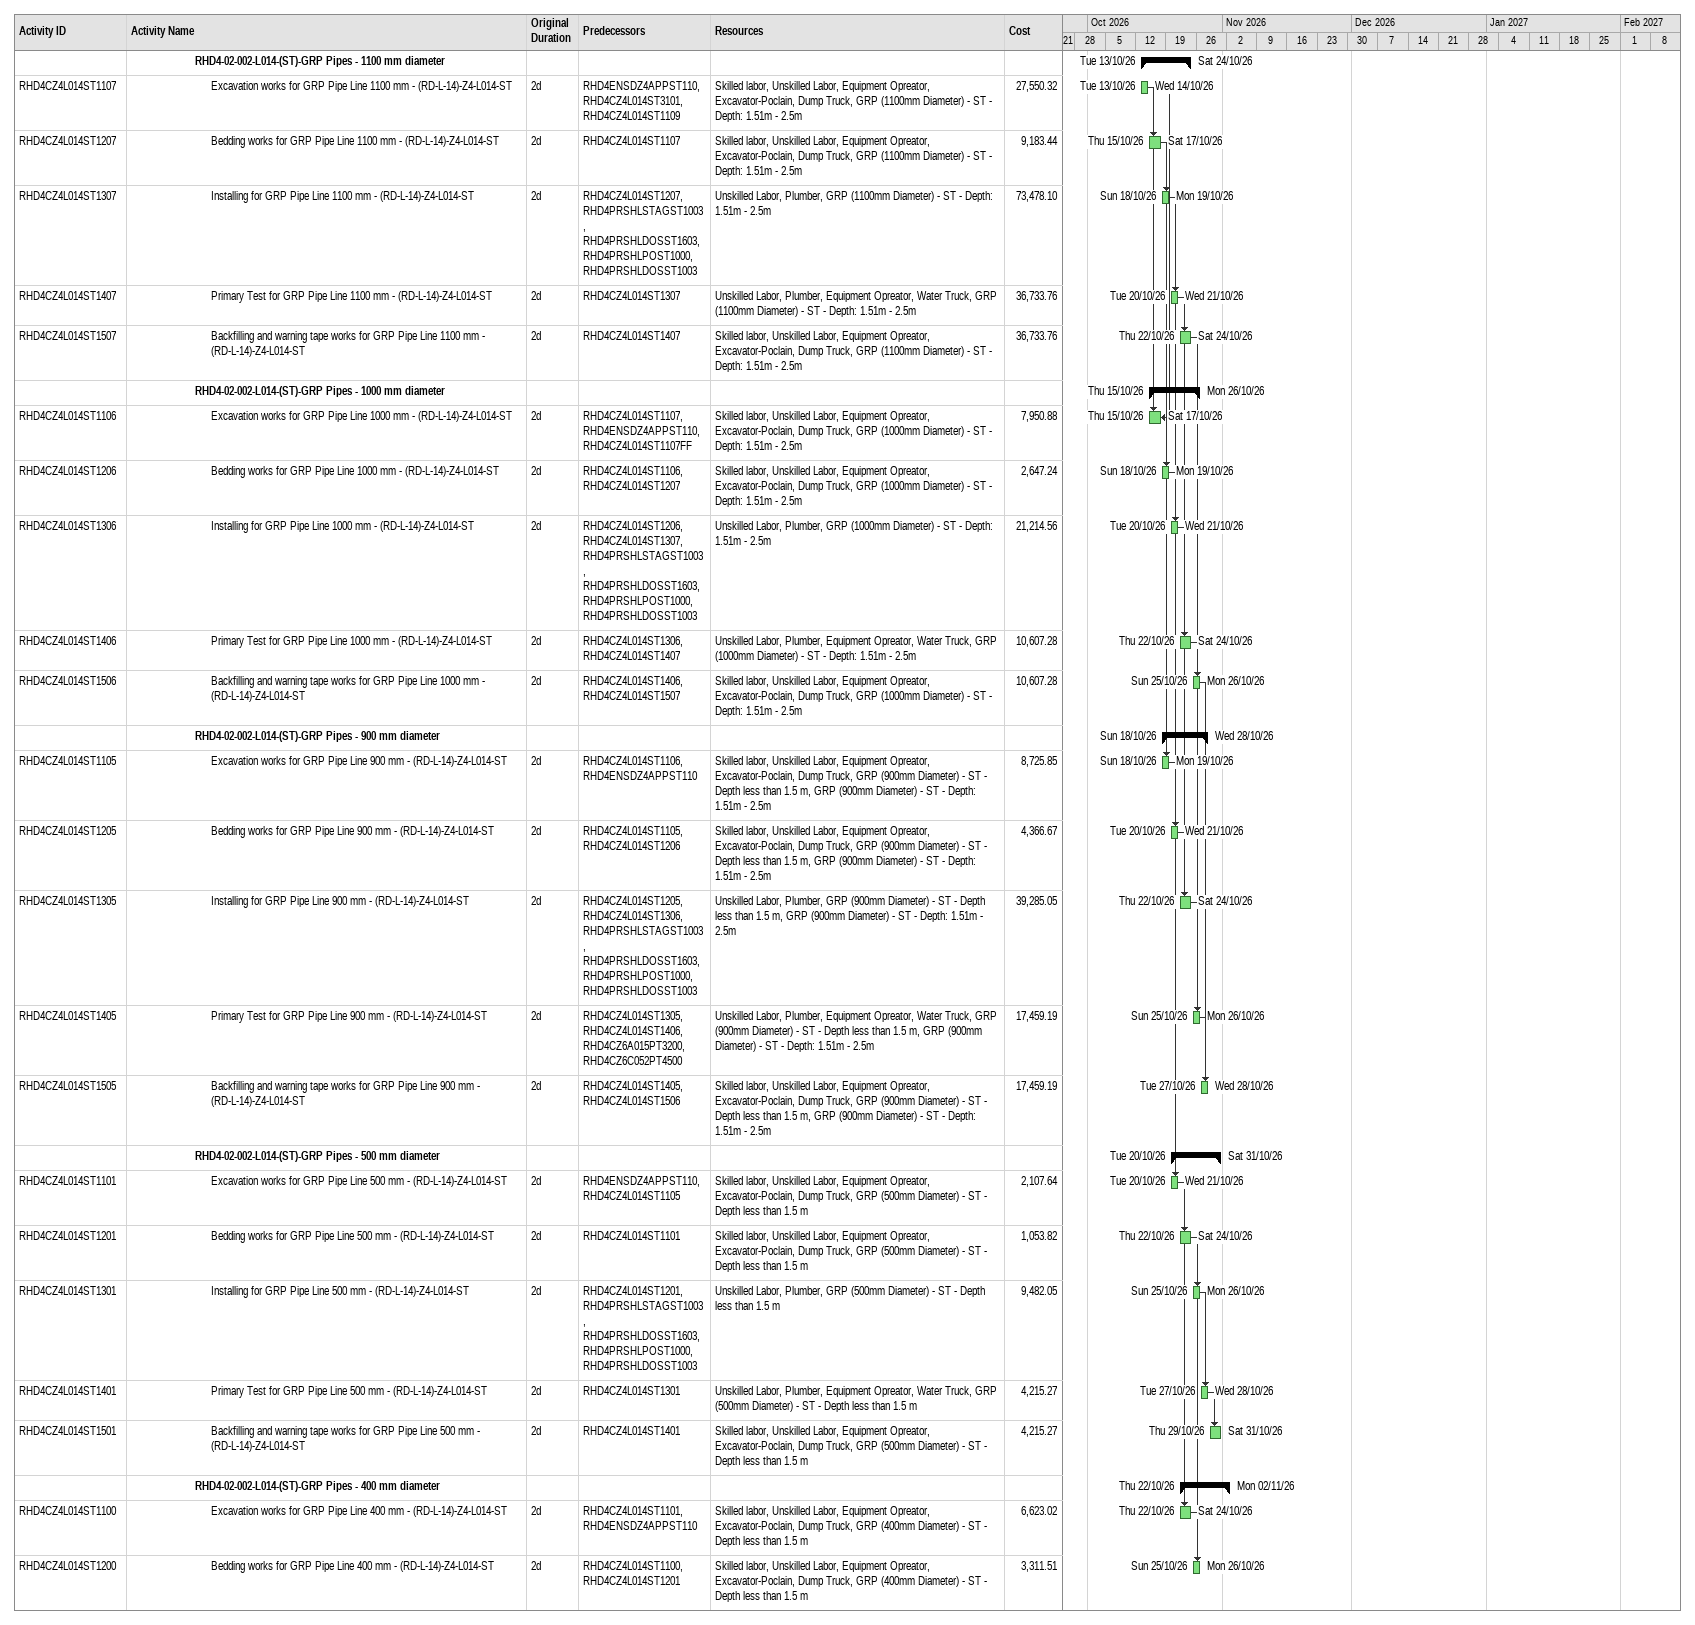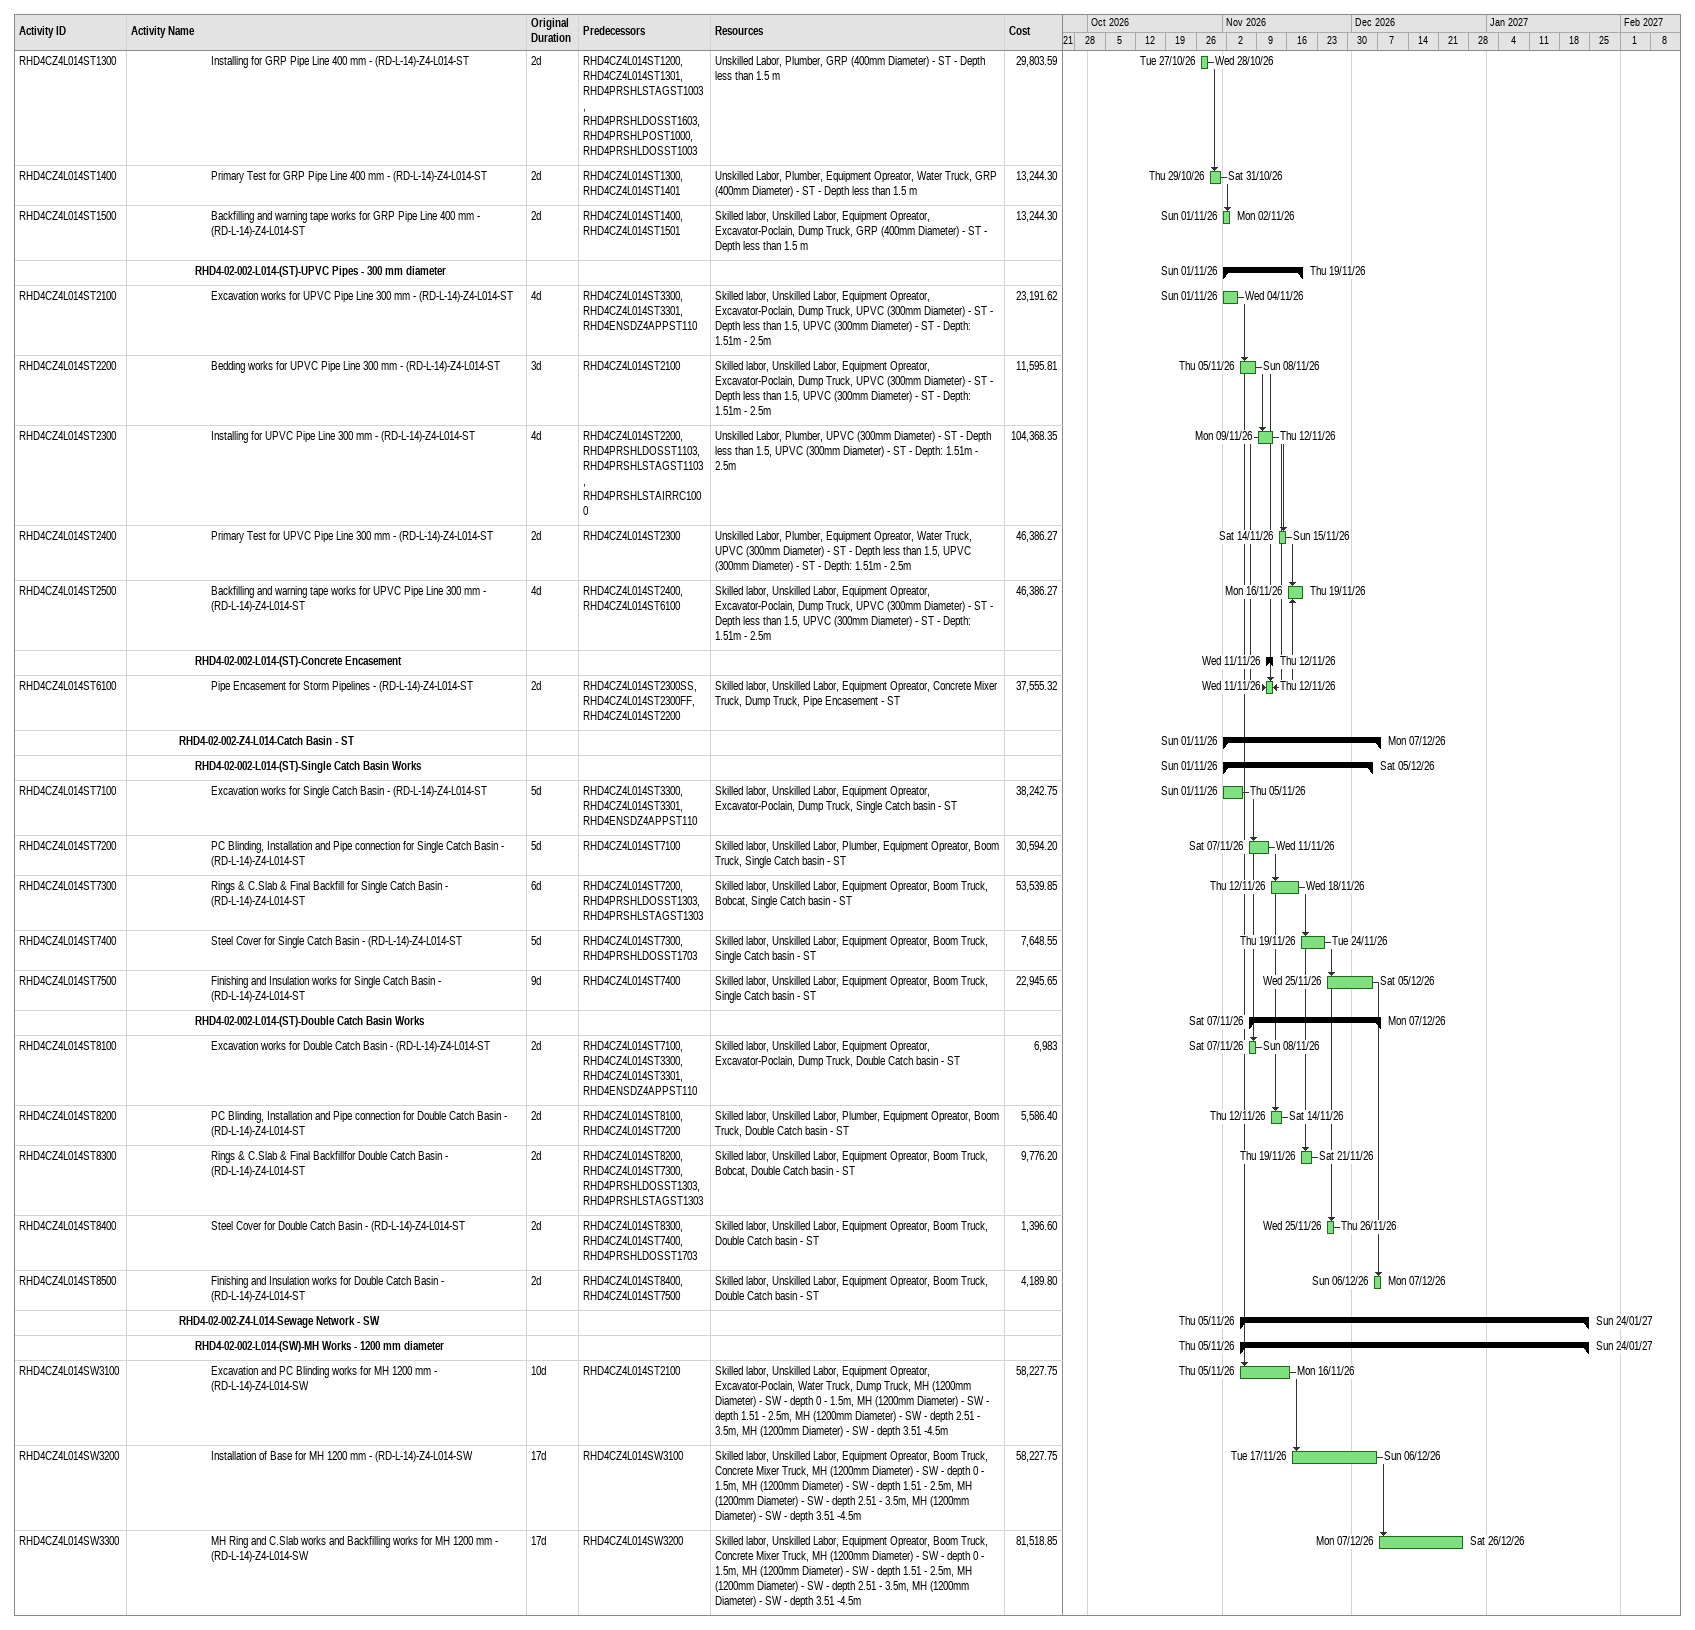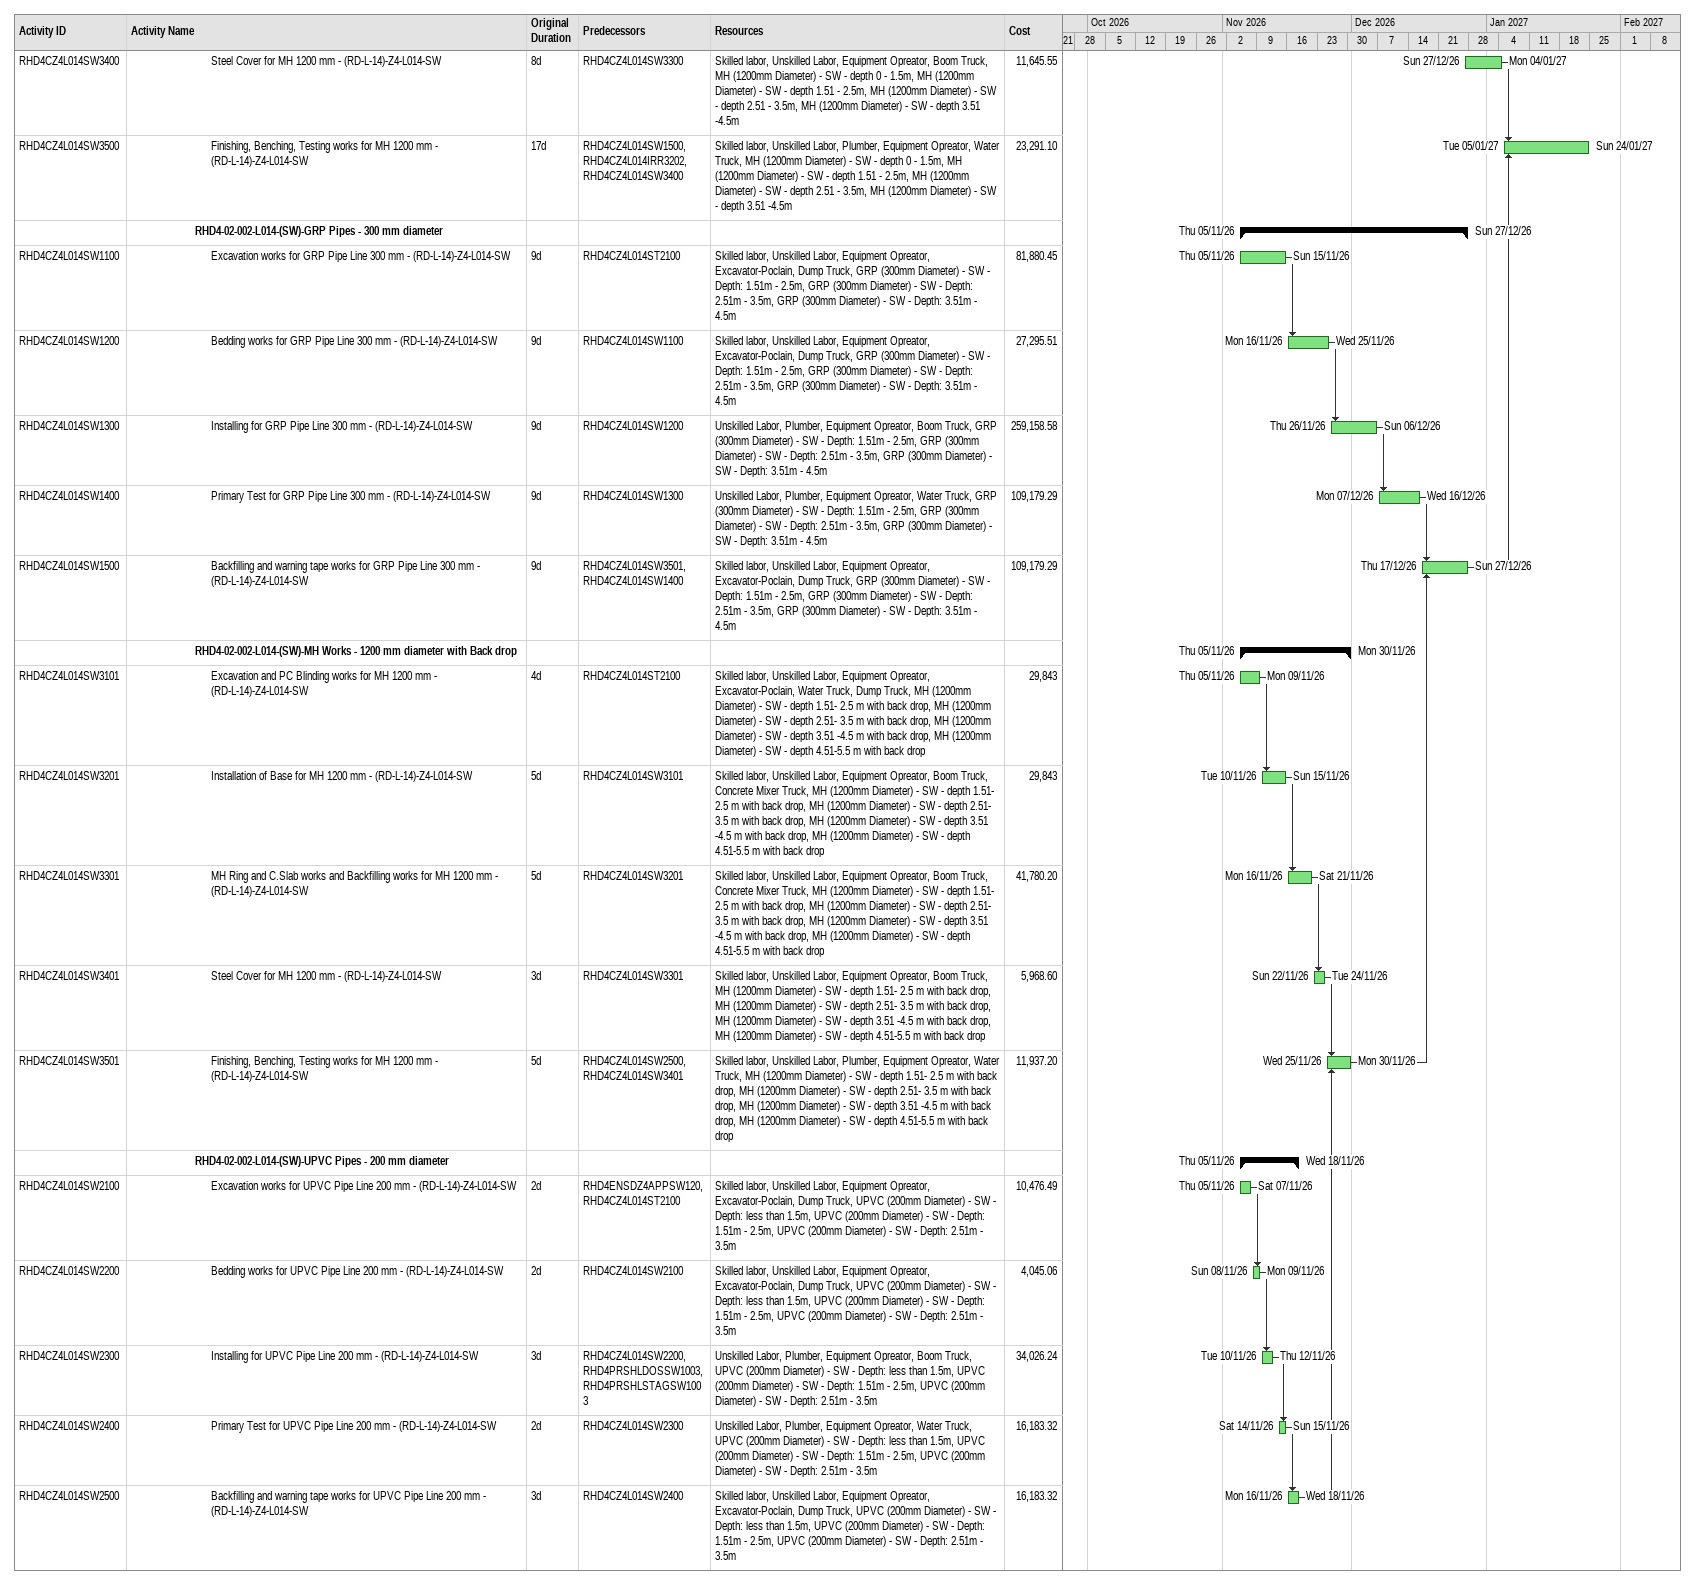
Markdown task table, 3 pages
| ID | Level | Task | Original duration | Start | Finish | Predecessors | Resources | Cost |
|---|---|---|---|---|---|---|---|---|
|  | 5 | **RHD4-02-002-L014-(ST)-GRP Pipes - 1100 mm diameter** |  | 2026-10-13 | 2026-10-24 |  |  |  |
| RHD4CZ4L014ST1107 | 6 | Excavation works for GRP Pipe Line 1100 mm - (RD-L-14)-Z4-L014-ST | 2d | 2026-10-13 | 2026-10-14 | RHD4ENSDZ4APPST110, RHD4CZ4L014ST3101, RHD4CZ4L014ST1109 | Skilled labor, Unskilled Labor, Equipment Opreator, Excavator-Poclain, Dump Truck, GRP (1100mm Diameter) - ST - Depth: 1.51m - 2.5m | 27550.32 |
| RHD4CZ4L014ST1207 | 6 | Bedding works for GRP Pipe Line 1100 mm - (RD-L-14)-Z4-L014-ST | 2d | 2026-10-15 | 2026-10-17 | RHD4CZ4L014ST1107 | Skilled labor, Unskilled Labor, Equipment Opreator, Excavator-Poclain, Dump Truck, GRP (1100mm Diameter) - ST - Depth: 1.51m - 2.5m | 9183.44 |
| RHD4CZ4L014ST1307 | 6 | Installing for GRP Pipe Line 1100 mm - (RD-L-14)-Z4-L014-ST | 2d | 2026-10-18 | 2026-10-19 | RHD4CZ4L014ST1207, RHD4PRSHLSTAGST1003, RHD4PRSHLDOSST1603, RHD4PRSHLPOST1000, RHD4PRSHLDOSST1003 | Unskilled Labor, Plumber, GRP (1100mm Diameter) - ST - Depth: 1.51m - 2.5m | 73478.10 |
| RHD4CZ4L014ST1407 | 6 | Primary Test for GRP Pipe Line 1100 mm - (RD-L-14)-Z4-L014-ST | 2d | 2026-10-20 | 2026-10-21 | RHD4CZ4L014ST1307 | Unskilled Labor, Plumber, Equipment Opreator, Water Truck, GRP (1100mm Diameter) - ST - Depth: 1.51m - 2.5m | 36733.76 |
| RHD4CZ4L014ST1507 | 6 | Backfilling and warning tape works for GRP Pipe Line 1100 mm - (RD-L-14)-Z4-L014-ST | 2d | 2026-10-22 | 2026-10-24 | RHD4CZ4L014ST1407 | Skilled labor, Unskilled Labor, Equipment Opreator, Excavator-Poclain, Dump Truck, GRP (1100mm Diameter) - ST - Depth: 1.51m - 2.5m | 36733.76 |
|  | 5 | **RHD4-02-002-L014-(ST)-GRP Pipes - 1000 mm diameter** |  | 2026-10-15 | 2026-10-26 |  |  |  |
| RHD4CZ4L014ST1106 | 6 | Excavation works for GRP Pipe Line 1000 mm - (RD-L-14)-Z4-L014-ST | 2d | 2026-10-15 | 2026-10-17 | RHD4CZ4L014ST1107, RHD4ENSDZ4APPST110, RHD4CZ4L014ST1107FF | Skilled labor, Unskilled Labor, Equipment Opreator, Excavator-Poclain, Dump Truck, GRP (1000mm Diameter) - ST - Depth: 1.51m - 2.5m | 7950.88 |
| RHD4CZ4L014ST1206 | 6 | Bedding works for GRP Pipe Line 1000 mm - (RD-L-14)-Z4-L014-ST | 2d | 2026-10-18 | 2026-10-19 | RHD4CZ4L014ST1106, RHD4CZ4L014ST1207 | Skilled labor, Unskilled Labor, Equipment Opreator, Excavator-Poclain, Dump Truck, GRP (1000mm Diameter) - ST - Depth: 1.51m - 2.5m | 2647.24 |
| RHD4CZ4L014ST1306 | 6 | Installing for GRP Pipe Line 1000 mm - (RD-L-14)-Z4-L014-ST | 2d | 2026-10-20 | 2026-10-21 | RHD4CZ4L014ST1206, RHD4CZ4L014ST1307, RHD4PRSHLSTAGST1003, RHD4PRSHLDOSST1603, RHD4PRSHLPOST1000, RHD4PRSHLDOSST1003 | Unskilled Labor, Plumber, GRP (1000mm Diameter) - ST - Depth: 1.51m - 2.5m | 21214.56 |
| RHD4CZ4L014ST1406 | 6 | Primary Test for GRP Pipe Line 1000 mm - (RD-L-14)-Z4-L014-ST | 2d | 2026-10-22 | 2026-10-24 | RHD4CZ4L014ST1306, RHD4CZ4L014ST1407 | Unskilled Labor, Plumber, Equipment Opreator, Water Truck, GRP (1000mm Diameter) - ST - Depth: 1.51m - 2.5m | 10607.28 |
| RHD4CZ4L014ST1506 | 6 | Backfilling and warning tape works for GRP Pipe Line 1000 mm - (RD-L-14)-Z4-L014-ST | 2d | 2026-10-25 | 2026-10-26 | RHD4CZ4L014ST1406, RHD4CZ4L014ST1507 | Skilled labor, Unskilled Labor, Equipment Opreator, Excavator-Poclain, Dump Truck, GRP (1000mm Diameter) - ST - Depth: 1.51m - 2.5m | 10607.28 |
|  | 5 | **RHD4-02-002-L014-(ST)-GRP Pipes - 900 mm diameter** |  | 2026-10-18 | 2026-10-28 |  |  |  |
| RHD4CZ4L014ST1105 | 6 | Excavation works for GRP Pipe Line 900 mm - (RD-L-14)-Z4-L014-ST | 2d | 2026-10-18 | 2026-10-19 | RHD4CZ4L014ST1106, RHD4ENSDZ4APPST110 | Skilled labor, Unskilled Labor, Equipment Opreator, Excavator-Poclain, Dump Truck, GRP (900mm Diameter) - ST - Depth less than 1.5 m, GRP (900mm Diameter) - ST - Depth: 1.51m - 2.5m | 8725.85 |
| RHD4CZ4L014ST1205 | 6 | Bedding works for GRP Pipe Line 900 mm - (RD-L-14)-Z4-L014-ST | 2d | 2026-10-20 | 2026-10-21 | RHD4CZ4L014ST1105, RHD4CZ4L014ST1206 | Skilled labor, Unskilled Labor, Equipment Opreator, Excavator-Poclain, Dump Truck, GRP (900mm Diameter) - ST - Depth less than 1.5 m, GRP (900mm Diameter) - ST - Depth: 1.51m - 2.5m | 4366.67 |
| RHD4CZ4L014ST1305 | 6 | Installing for GRP Pipe Line 900 mm - (RD-L-14)-Z4-L014-ST | 2d | 2026-10-22 | 2026-10-24 | RHD4CZ4L014ST1205, RHD4CZ4L014ST1306, RHD4PRSHLSTAGST1003, RHD4PRSHLDOSST1603, RHD4PRSHLPOST1000, RHD4PRSHLDOSST1003 | Unskilled Labor, Plumber, GRP (900mm Diameter) - ST - Depth less than 1.5 m, GRP (900mm Diameter) - ST - Depth: 1.51m - 2.5m | 39285.05 |
| RHD4CZ4L014ST1405 | 6 | Primary Test for GRP Pipe Line 900 mm - (RD-L-14)-Z4-L014-ST | 2d | 2026-10-25 | 2026-10-26 | RHD4CZ4L014ST1305, RHD4CZ4L014ST1406, RHD4CZ6A015PT3200, RHD4CZ6C052PT4500 | Unskilled Labor, Plumber, Equipment Opreator, Water Truck, GRP (900mm Diameter) - ST - Depth less than 1.5 m, GRP (900mm Diameter) - ST - Depth: 1.51m - 2.5m | 17459.19 |
| RHD4CZ4L014ST1505 | 6 | Backfilling and warning tape works for GRP Pipe Line 900 mm - (RD-L-14)-Z4-L014-ST | 2d | 2026-10-27 | 2026-10-28 | RHD4CZ4L014ST1405, RHD4CZ4L014ST1506 | Skilled labor, Unskilled Labor, Equipment Opreator, Excavator-Poclain, Dump Truck, GRP (900mm Diameter) - ST - Depth less than 1.5 m, GRP (900mm Diameter) - ST - Depth: 1.51m - 2.5m | 17459.19 |
|  | 5 | **RHD4-02-002-L014-(ST)-GRP Pipes - 500 mm diameter** |  | 2026-10-20 | 2026-10-31 |  |  |  |
| RHD4CZ4L014ST1101 | 6 | Excavation works for GRP Pipe Line 500 mm - (RD-L-14)-Z4-L014-ST | 2d | 2026-10-20 | 2026-10-21 | RHD4ENSDZ4APPST110, RHD4CZ4L014ST1105 | Skilled labor, Unskilled Labor, Equipment Opreator, Excavator-Poclain, Dump Truck, GRP (500mm Diameter) - ST - Depth less than 1.5 m | 2107.64 |
| RHD4CZ4L014ST1201 | 6 | Bedding works for GRP Pipe Line 500 mm - (RD-L-14)-Z4-L014-ST | 2d | 2026-10-22 | 2026-10-24 | RHD4CZ4L014ST1101 | Skilled labor, Unskilled Labor, Equipment Opreator, Excavator-Poclain, Dump Truck, GRP (500mm Diameter) - ST - Depth less than 1.5 m | 1053.82 |
| RHD4CZ4L014ST1301 | 6 | Installing for GRP Pipe Line 500 mm - (RD-L-14)-Z4-L014-ST | 2d | 2026-10-25 | 2026-10-26 | RHD4CZ4L014ST1201, RHD4PRSHLSTAGST1003, RHD4PRSHLDOSST1603, RHD4PRSHLPOST1000, RHD4PRSHLDOSST1003 | Unskilled Labor, Plumber, GRP (500mm Diameter) - ST - Depth less than 1.5 m | 9482.05 |
| RHD4CZ4L014ST1401 | 6 | Primary Test for GRP Pipe Line 500 mm - (RD-L-14)-Z4-L014-ST | 2d | 2026-10-27 | 2026-10-28 | RHD4CZ4L014ST1301 | Unskilled Labor, Plumber, Equipment Opreator, Water Truck, GRP (500mm Diameter) - ST - Depth less than 1.5 m | 4215.27 |
| RHD4CZ4L014ST1501 | 6 | Backfilling and warning tape works for GRP Pipe Line 500 mm - (RD-L-14)-Z4-L014-ST | 2d | 2026-10-29 | 2026-10-31 | RHD4CZ4L014ST1401 | Skilled labor, Unskilled Labor, Equipment Opreator, Excavator-Poclain, Dump Truck, GRP (500mm Diameter) - ST - Depth less than 1.5 m | 4215.27 |
|  | 5 | **RHD4-02-002-L014-(ST)-GRP Pipes - 400 mm diameter** |  | 2026-10-22 | 2026-11-02 |  |  |  |
| RHD4CZ4L014ST1100 | 6 | Excavation works for GRP Pipe Line 400 mm - (RD-L-14)-Z4-L014-ST | 2d | 2026-10-22 | 2026-10-24 | RHD4CZ4L014ST1101, RHD4ENSDZ4APPST110 | Skilled labor, Unskilled Labor, Equipment Opreator, Excavator-Poclain, Dump Truck, GRP (400mm Diameter) - ST - Depth less than 1.5 m | 6623.02 |
| RHD4CZ4L014ST1200 | 6 | Bedding works for GRP Pipe Line 400 mm - (RD-L-14)-Z4-L014-ST | 2d | 2026-10-25 | 2026-10-26 | RHD4CZ4L014ST1100, RHD4CZ4L014ST1201 | Skilled labor, Unskilled Labor, Equipment Opreator, Excavator-Poclain, Dump Truck, GRP (400mm Diameter) - ST - Depth less than 1.5 m | 3311.51 |
| RHD4CZ4L014ST1300 | 6 | Installing for GRP Pipe Line 400 mm - (RD-L-14)-Z4-L014-ST | 2d | 2026-10-27 | 2026-10-28 | RHD4CZ4L014ST1200, RHD4CZ4L014ST1301, RHD4PRSHLSTAGST1003, RHD4PRSHLDOSST1603, RHD4PRSHLPOST1000, RHD4PRSHLDOSST1003 | Unskilled Labor, Plumber, GRP (400mm Diameter) - ST - Depth less than 1.5 m | 29803.59 |
| RHD4CZ4L014ST1400 | 6 | Primary Test for GRP Pipe Line 400 mm - (RD-L-14)-Z4-L014-ST | 2d | 2026-10-29 | 2026-10-31 | RHD4CZ4L014ST1300, RHD4CZ4L014ST1401 | Unskilled Labor, Plumber, Equipment Opreator, Water Truck, GRP (400mm Diameter) - ST - Depth less than 1.5 m | 13244.30 |
| RHD4CZ4L014ST1500 | 6 | Backfilling and warning tape works for GRP Pipe Line 400 mm - (RD-L-14)-Z4-L014-ST | 2d | 2026-11-01 | 2026-11-02 | RHD4CZ4L014ST1400, RHD4CZ4L014ST1501 | Skilled labor, Unskilled Labor, Equipment Opreator, Excavator-Poclain, Dump Truck, GRP (400mm Diameter) - ST - Depth less than 1.5 m | 13244.30 |
|  | 5 | **RHD4-02-002-L014-(ST)-UPVC Pipes - 300 mm diameter** |  | 2026-11-01 | 2026-11-19 |  |  |  |
| RHD4CZ4L014ST2100 | 6 | Excavation works for UPVC Pipe Line 300 mm - (RD-L-14)-Z4-L014-ST | 4d | 2026-11-01 | 2026-11-04 | RHD4CZ4L014ST3300, RHD4CZ4L014ST3301, RHD4ENSDZ4APPST110 | Skilled labor, Unskilled Labor, Equipment Opreator, Excavator-Poclain, Dump Truck, UPVC (300mm Diameter) - ST - Depth less than 1.5, UPVC (300mm Diameter) - ST - Depth: 1.51m - 2.5m | 23191.62 |
| RHD4CZ4L014ST2200 | 6 | Bedding works for UPVC Pipe Line 300 mm - (RD-L-14)-Z4-L014-ST | 3d | 2026-11-05 | 2026-11-08 | RHD4CZ4L014ST2100 | Skilled labor, Unskilled Labor, Equipment Opreator, Excavator-Poclain, Dump Truck, UPVC (300mm Diameter) - ST - Depth less than 1.5, UPVC (300mm Diameter) - ST - Depth: 1.51m - 2.5m | 11595.81 |
| RHD4CZ4L014ST2300 | 6 | Installing for UPVC Pipe Line 300 mm - (RD-L-14)-Z4-L014-ST | 4d | 2026-11-09 | 2026-11-12 | RHD4CZ4L014ST2200, RHD4PRSHLDOSST1103, RHD4PRSHLSTAGST1103, RHD4PRSHLSTAIRRC1000 | Unskilled Labor, Plumber, UPVC (300mm Diameter) - ST - Depth less than 1.5, UPVC (300mm Diameter) - ST - Depth: 1.51m - 2.5m | 104368.35 |
| RHD4CZ4L014ST2400 | 6 | Primary Test for UPVC Pipe Line 300 mm - (RD-L-14)-Z4-L014-ST | 2d | 2026-11-14 | 2026-11-15 | RHD4CZ4L014ST2300 | Unskilled Labor, Plumber, Equipment Opreator, Water Truck, UPVC (300mm Diameter) - ST - Depth less than 1.5, UPVC (300mm Diameter) - ST - Depth: 1.51m - 2.5m | 46386.27 |
| RHD4CZ4L014ST2500 | 6 | Backfilling and warning tape works for UPVC Pipe Line 300 mm - (RD-L-14)-Z4-L014-ST | 4d | 2026-11-16 | 2026-11-19 | RHD4CZ4L014ST2400, RHD4CZ4L014ST6100 | Skilled labor, Unskilled Labor, Equipment Opreator, Excavator-Poclain, Dump Truck, UPVC (300mm Diameter) - ST - Depth less than 1.5, UPVC (300mm Diameter) - ST - Depth: 1.51m - 2.5m | 46386.27 |
|  | 5 | **RHD4-02-002-L014-(ST)-Concrete Encasement** |  | 2026-11-11 | 2026-11-12 |  |  |  |
| RHD4CZ4L014ST6100 | 6 | Pipe Encasement for Storm Pipelines - (RD-L-14)-Z4-L014-ST | 2d | 2026-11-11 | 2026-11-12 | RHD4CZ4L014ST2300SS, RHD4CZ4L014ST2300FF, RHD4CZ4L014ST2200 | Skilled labor, Unskilled Labor, Equipment Opreator, Concrete Mixer Truck, Dump Truck, Pipe Encasement - ST | 37555.32 |
|  | 4 | **RHD4-02-002-Z4-L014-Catch Basin - ST** |  | 2026-11-01 | 2026-12-07 |  |  |  |
|  | 5 | **RHD4-02-002-L014-(ST)-Single Catch Basin Works** |  | 2026-11-01 | 2026-12-05 |  |  |  |
| RHD4CZ4L014ST7100 | 6 | Excavation works for Single Catch Basin - (RD-L-14)-Z4-L014-ST | 5d | 2026-11-01 | 2026-11-05 | RHD4CZ4L014ST3300, RHD4CZ4L014ST3301, RHD4ENSDZ4APPST110 | Skilled labor, Unskilled Labor, Equipment Opreator, Excavator-Poclain, Dump Truck, Single Catch basin - ST | 38242.75 |
| RHD4CZ4L014ST7200 | 6 | PC Blinding, Installation and Pipe connection for Single Catch Basin - (RD-L-14)-Z4-L014-ST | 5d | 2026-11-07 | 2026-11-11 | RHD4CZ4L014ST7100 | Skilled labor, Unskilled Labor, Plumber, Equipment Opreator, Boom Truck, Single Catch basin - ST | 30594.20 |
| RHD4CZ4L014ST7300 | 6 | Rings & C.Slab & Final Backfill for Single Catch Basin - (RD-L-14)-Z4-L014-ST | 6d | 2026-11-12 | 2026-11-18 | RHD4CZ4L014ST7200, RHD4PRSHLDOSST1303, RHD4PRSHLSTAGST1303 | Skilled labor, Unskilled Labor, Equipment Opreator, Boom Truck, Bobcat, Single Catch basin - ST | 53539.85 |
| RHD4CZ4L014ST7400 | 6 | Steel Cover for Single Catch Basin - (RD-L-14)-Z4-L014-ST | 5d | 2026-11-19 | 2026-11-24 | RHD4CZ4L014ST7300, RHD4PRSHLDOSST1703 | Skilled labor, Unskilled Labor, Equipment Opreator, Boom Truck, Single Catch basin - ST | 7648.55 |
| RHD4CZ4L014ST7500 | 6 | Finishing and Insulation works for Single Catch Basin - (RD-L-14)-Z4-L014-ST | 9d | 2026-11-25 | 2026-12-05 | RHD4CZ4L014ST7400 | Skilled labor, Unskilled Labor, Equipment Opreator, Boom Truck, Single Catch basin - ST | 22945.65 |
|  | 5 | **RHD4-02-002-L014-(ST)-Double Catch Basin Works** |  | 2026-11-07 | 2026-12-07 |  |  |  |
| RHD4CZ4L014ST8100 | 6 | Excavation works for Double Catch Basin - (RD-L-14)-Z4-L014-ST | 2d | 2026-11-07 | 2026-11-08 | RHD4CZ4L014ST7100, RHD4CZ4L014ST3300, RHD4CZ4L014ST3301, RHD4ENSDZ4APPST110 | Skilled labor, Unskilled Labor, Equipment Opreator, Excavator-Poclain, Dump Truck, Double Catch basin - ST | 6983 |
| RHD4CZ4L014ST8200 | 6 | PC Blinding, Installation and Pipe connection for Double Catch Basin - (RD-L-14)-Z4-L014-ST | 2d | 2026-11-12 | 2026-11-14 | RHD4CZ4L014ST8100, RHD4CZ4L014ST7200 | Skilled labor, Unskilled Labor, Plumber, Equipment Opreator, Boom Truck, Double Catch basin - ST | 5586.40 |
| RHD4CZ4L014ST8300 | 6 | Rings & C.Slab & Final Backfillfor Double Catch Basin - (RD-L-14)-Z4-L014-ST | 2d | 2026-11-19 | 2026-11-21 | RHD4CZ4L014ST8200, RHD4CZ4L014ST7300, RHD4PRSHLDOSST1303, RHD4PRSHLSTAGST1303 | Skilled labor, Unskilled Labor, Equipment Opreator, Boom Truck, Bobcat, Double Catch basin - ST | 9776.20 |
| RHD4CZ4L014ST8400 | 6 | Steel Cover for Double Catch Basin - (RD-L-14)-Z4-L014-ST | 2d | 2026-11-25 | 2026-11-26 | RHD4CZ4L014ST8300, RHD4CZ4L014ST7400, RHD4PRSHLDOSST1703 | Skilled labor, Unskilled Labor, Equipment Opreator, Boom Truck, Double Catch basin - ST | 1396.60 |
| RHD4CZ4L014ST8500 | 6 | Finishing and Insulation works for Double Catch Basin - (RD-L-14)-Z4-L014-ST | 2d | 2026-12-06 | 2026-12-07 | RHD4CZ4L014ST8400, RHD4CZ4L014ST7500 | Skilled labor, Unskilled Labor, Equipment Opreator, Boom Truck, Double Catch basin - ST | 4189.80 |
|  | 4 | **RHD4-02-002-Z4-L014-Sewage Network - SW** |  | 2026-11-05 | 2027-01-24 |  |  |  |
|  | 5 | **RHD4-02-002-L014-(SW)-MH Works - 1200 mm diameter** |  | 2026-11-05 | 2027-01-24 |  |  |  |
| RHD4CZ4L014SW3100 | 6 | Excavation and PC Blinding works for MH 1200 mm - (RD-L-14)-Z4-L014-SW | 10d | 2026-11-05 | 2026-11-16 | RHD4CZ4L014ST2100 | Skilled labor, Unskilled Labor, Equipment Opreator, Excavator-Poclain, Water Truck, Dump Truck, MH (1200mm Diameter) - SW - depth 0 - 1.5m, MH (1200mm Diameter) - SW - depth 1.51 - 2.5m, MH (1200mm Diameter) - SW - depth 2.51 - 3.5m, MH (1200mm Diameter) - SW - depth 3.51 -4.5m | 58227.75 |
| RHD4CZ4L014SW3200 | 6 | Installation of Base for MH 1200 mm - (RD-L-14)-Z4-L014-SW | 17d | 2026-11-17 | 2026-12-06 | RHD4CZ4L014SW3100 | Skilled labor, Unskilled Labor, Equipment Opreator, Boom Truck, Concrete Mixer Truck, MH (1200mm Diameter) - SW - depth 0 - 1.5m, MH (1200mm Diameter) - SW - depth 1.51 - 2.5m, MH (1200mm Diameter) - SW - depth 2.51 - 3.5m, MH (1200mm Diameter) - SW - depth 3.51 -4.5m | 58227.75 |
| RHD4CZ4L014SW3300 | 6 | MH Ring and C.Slab works and Backfilling works for MH 1200 mm - (RD-L-14)-Z4-L014-SW | 17d | 2026-12-07 | 2026-12-26 | RHD4CZ4L014SW3200 | Skilled labor, Unskilled Labor, Equipment Opreator, Boom Truck, Concrete Mixer Truck, MH (1200mm Diameter) - SW - depth 0 - 1.5m, MH (1200mm Diameter) - SW - depth 1.51 - 2.5m, MH (1200mm Diameter) - SW - depth 2.51 - 3.5m, MH (1200mm Diameter) - SW - depth 3.51 -4.5m | 81518.85 |
| RHD4CZ4L014SW3400 | 6 | Steel Cover for MH 1200 mm - (RD-L-14)-Z4-L014-SW | 8d | 2026-12-27 | 2027-01-04 | RHD4CZ4L014SW3300 | Skilled labor, Unskilled Labor, Equipment Opreator, Boom Truck, MH (1200mm Diameter) - SW - depth 0 - 1.5m, MH (1200mm Diameter) - SW - depth 1.51 - 2.5m, MH (1200mm Diameter) - SW - depth 2.51 - 3.5m, MH (1200mm Diameter) - SW - depth 3.51 -4.5m | 11645.55 |
| RHD4CZ4L014SW3500 | 6 | Finishing, Benching, Testing works for MH 1200 mm - (RD-L-14)-Z4-L014-SW | 17d | 2027-01-05 | 2027-01-24 | RHD4CZ4L014SW1500, RHD4CZ4L014IRR3202, RHD4CZ4L014SW3400 | Skilled labor, Unskilled Labor, Plumber, Equipment Opreator, Water Truck, MH (1200mm Diameter) - SW - depth 0 - 1.5m, MH (1200mm Diameter) - SW - depth 1.51 - 2.5m, MH (1200mm Diameter) - SW - depth 2.51 - 3.5m, MH (1200mm Diameter) - SW - depth 3.51 -4.5m | 23291.10 |
|  | 5 | **RHD4-02-002-L014-(SW)-GRP Pipes - 300 mm diameter** |  | 2026-11-05 | 2026-12-27 |  |  |  |
| RHD4CZ4L014SW1100 | 6 | Excavation works for GRP Pipe Line 300 mm - (RD-L-14)-Z4-L014-SW | 9d | 2026-11-05 | 2026-11-15 | RHD4CZ4L014ST2100 | Skilled labor, Unskilled Labor, Equipment Opreator, Excavator-Poclain, Dump Truck, GRP (300mm Diameter) - SW - Depth: 1.51m - 2.5m, GRP (300mm Diameter) - SW - Depth: 2.51m - 3.5m, GRP (300mm Diameter) - SW - Depth: 3.51m - 4.5m | 81880.45 |
| RHD4CZ4L014SW1200 | 6 | Bedding works for GRP Pipe Line 300 mm - (RD-L-14)-Z4-L014-SW | 9d | 2026-11-16 | 2026-11-25 | RHD4CZ4L014SW1100 | Skilled labor, Unskilled Labor, Equipment Opreator, Excavator-Poclain, Dump Truck, GRP (300mm Diameter) - SW - Depth: 1.51m - 2.5m, GRP (300mm Diameter) - SW - Depth: 2.51m - 3.5m, GRP (300mm Diameter) - SW - Depth: 3.51m - 4.5m | 27295.51 |
| RHD4CZ4L014SW1300 | 6 | Installing for GRP Pipe Line 300 mm - (RD-L-14)-Z4-L014-SW | 9d | 2026-11-26 | 2026-12-06 | RHD4CZ4L014SW1200 | Unskilled Labor, Plumber, Equipment Opreator, Boom Truck, GRP (300mm Diameter) - SW - Depth: 1.51m - 2.5m, GRP (300mm Diameter) - SW - Depth: 2.51m - 3.5m, GRP (300mm Diameter) - SW - Depth: 3.51m - 4.5m | 259158.58 |
| RHD4CZ4L014SW1400 | 6 | Primary Test for GRP Pipe Line 300 mm - (RD-L-14)-Z4-L014-SW | 9d | 2026-12-07 | 2026-12-16 | RHD4CZ4L014SW1300 | Unskilled Labor, Plumber, Equipment Opreator, Water Truck, GRP (300mm Diameter) - SW - Depth: 1.51m - 2.5m, GRP (300mm Diameter) - SW - Depth: 2.51m - 3.5m, GRP (300mm Diameter) - SW - Depth: 3.51m - 4.5m | 109179.29 |
| RHD4CZ4L014SW1500 | 6 | Backfilling and warning tape works for GRP Pipe Line 300 mm - (RD-L-14)-Z4-L014-SW | 9d | 2026-12-17 | 2026-12-27 | RHD4CZ4L014SW3501, RHD4CZ4L014SW1400 | Skilled labor, Unskilled Labor, Equipment Opreator, Excavator-Poclain, Dump Truck, GRP (300mm Diameter) - SW - Depth: 1.51m - 2.5m, GRP (300mm Diameter) - SW - Depth: 2.51m - 3.5m, GRP (300mm Diameter) - SW - Depth: 3.51m - 4.5m | 109179.29 |
|  | 5 | **RHD4-02-002-L014-(SW)-MH Works - 1200 mm diameter with Back drop** |  | 2026-11-05 | 2026-11-30 |  |  |  |
| RHD4CZ4L014SW3101 | 6 | Excavation and PC Blinding works for MH 1200 mm - (RD-L-14)-Z4-L014-SW | 4d | 2026-11-05 | 2026-11-09 | RHD4CZ4L014ST2100 | Skilled labor, Unskilled Labor, Equipment Opreator, Excavator-Poclain, Water Truck, Dump Truck, MH (1200mm Diameter) - SW - depth 1.51- 2.5 m with back drop, MH (1200mm Diameter) - SW - depth 2.51- 3.5 m with back drop, MH (1200mm Diameter) - SW - depth 3.51 -4.5 m with back drop, MH (1200mm Diameter) - SW - depth 4.51-5.5 m with back drop | 29843 |
| RHD4CZ4L014SW3201 | 6 | Installation of Base for MH 1200 mm - (RD-L-14)-Z4-L014-SW | 5d | 2026-11-10 | 2026-11-15 | RHD4CZ4L014SW3101 | Skilled labor, Unskilled Labor, Equipment Opreator, Boom Truck, Concrete Mixer Truck, MH (1200mm Diameter) - SW - depth 1.51- 2.5 m with back drop, MH (1200mm Diameter) - SW - depth 2.51- 3.5 m with back drop, MH (1200mm Diameter) - SW - depth 3.51 -4.5 m with back drop, MH (1200mm Diameter) - SW - depth 4.51-5.5 m with back drop | 29843 |
| RHD4CZ4L014SW3301 | 6 | MH Ring and C.Slab works and Backfilling works for MH 1200 mm - (RD-L-14)-Z4-L014-SW | 5d | 2026-11-16 | 2026-11-21 | RHD4CZ4L014SW3201 | Skilled labor, Unskilled Labor, Equipment Opreator, Boom Truck, Concrete Mixer Truck, MH (1200mm Diameter) - SW - depth 1.51- 2.5 m with back drop, MH (1200mm Diameter) - SW - depth 2.51- 3.5 m with back drop, MH (1200mm Diameter) - SW - depth 3.51 -4.5 m with back drop, MH (1200mm Diameter) - SW - depth 4.51-5.5 m with back drop | 41780.20 |
| RHD4CZ4L014SW3401 | 6 | Steel Cover for MH 1200 mm - (RD-L-14)-Z4-L014-SW | 3d | 2026-11-22 | 2026-11-24 | RHD4CZ4L014SW3301 | Skilled labor, Unskilled Labor, Equipment Opreator, Boom Truck, MH (1200mm Diameter) - SW - depth 1.51- 2.5 m with back drop, MH (1200mm Diameter) - SW - depth 2.51- 3.5 m with back drop, MH (1200mm Diameter) - SW - depth 3.51 -4.5 m with back drop, MH (1200mm Diameter) - SW - depth 4.51-5.5 m with back drop | 5968.60 |
| RHD4CZ4L014SW3501 | 6 | Finishing, Benching, Testing works for MH 1200 mm - (RD-L-14)-Z4-L014-SW | 5d | 2026-11-25 | 2026-11-30 | RHD4CZ4L014SW2500, RHD4CZ4L014SW3401 | Skilled labor, Unskilled Labor, Plumber, Equipment Opreator, Water Truck, MH (1200mm Diameter) - SW - depth 1.51- 2.5 m with back drop, MH (1200mm Diameter) - SW - depth 2.51- 3.5 m with back drop, MH (1200mm Diameter) - SW - depth 3.51 -4.5 m with back drop, MH (1200mm Diameter) - SW - depth 4.51-5.5 m with back drop | 11937.20 |
|  | 5 | **RHD4-02-002-L014-(SW)-UPVC Pipes - 200 mm diameter** |  | 2026-11-05 | 2026-11-18 |  |  |  |
| RHD4CZ4L014SW2100 | 6 | Excavation works for UPVC Pipe Line 200 mm - (RD-L-14)-Z4-L014-SW | 2d | 2026-11-05 | 2026-11-07 | RHD4ENSDZ4APPSW120, RHD4CZ4L014ST2100 | Skilled labor, Unskilled Labor, Equipment Opreator, Excavator-Poclain, Dump Truck, UPVC (200mm Diameter) - SW - Depth: less than 1.5m, UPVC (200mm Diameter) - SW - Depth: 1.51m - 2.5m, UPVC (200mm Diameter) - SW - Depth: 2.51m - 3.5m | 10476.49 |
| RHD4CZ4L014SW2200 | 6 | Bedding works for UPVC Pipe Line 200 mm - (RD-L-14)-Z4-L014-SW | 2d | 2026-11-08 | 2026-11-09 | RHD4CZ4L014SW2100 | Skilled labor, Unskilled Labor, Equipment Opreator, Excavator-Poclain, Dump Truck, UPVC (200mm Diameter) - SW - Depth: less than 1.5m, UPVC (200mm Diameter) - SW - Depth: 1.51m - 2.5m, UPVC (200mm Diameter) - SW - Depth: 2.51m - 3.5m | 4045.06 |
| RHD4CZ4L014SW2300 | 6 | Installing for UPVC Pipe Line 200 mm - (RD-L-14)-Z4-L014-SW | 3d | 2026-11-10 | 2026-11-12 | RHD4CZ4L014SW2200, RHD4PRSHLDOSSW1003, RHD4PRSHLSTAGSW1003 | Unskilled Labor, Plumber, Equipment Opreator, Boom Truck, UPVC (200mm Diameter) - SW - Depth: less than 1.5m, UPVC (200mm Diameter) - SW - Depth: 1.51m - 2.5m, UPVC (200mm Diameter) - SW - Depth: 2.51m - 3.5m | 34026.24 |
| RHD4CZ4L014SW2400 | 6 | Primary Test for UPVC Pipe Line 200 mm - (RD-L-14)-Z4-L014-SW | 2d | 2026-11-14 | 2026-11-15 | RHD4CZ4L014SW2300 | Unskilled Labor, Plumber, Equipment Opreator, Water Truck, UPVC (200mm Diameter) - SW - Depth: less than 1.5m, UPVC (200mm Diameter) - SW - Depth: 1.51m - 2.5m, UPVC (200mm Diameter) - SW - Depth: 2.51m - 3.5m | 16183.32 |
| RHD4CZ4L014SW2500 | 6 | Backfilling and warning tape works for UPVC Pipe Line 200 mm - (RD-L-14)-Z4-L014-SW | 3d | 2026-11-16 | 2026-11-18 | RHD4CZ4L014SW2400 | Skilled labor, Unskilled Labor, Equipment Opreator, Excavator-Poclain, Dump Truck, UPVC (200mm Diameter) - SW - Depth: less than 1.5m, UPVC (200mm Diameter) - SW - Depth: 1.51m - 2.5m, UPVC (200mm Diameter) - SW - Depth: 2.51m - 3.5m | 16183.32 |
